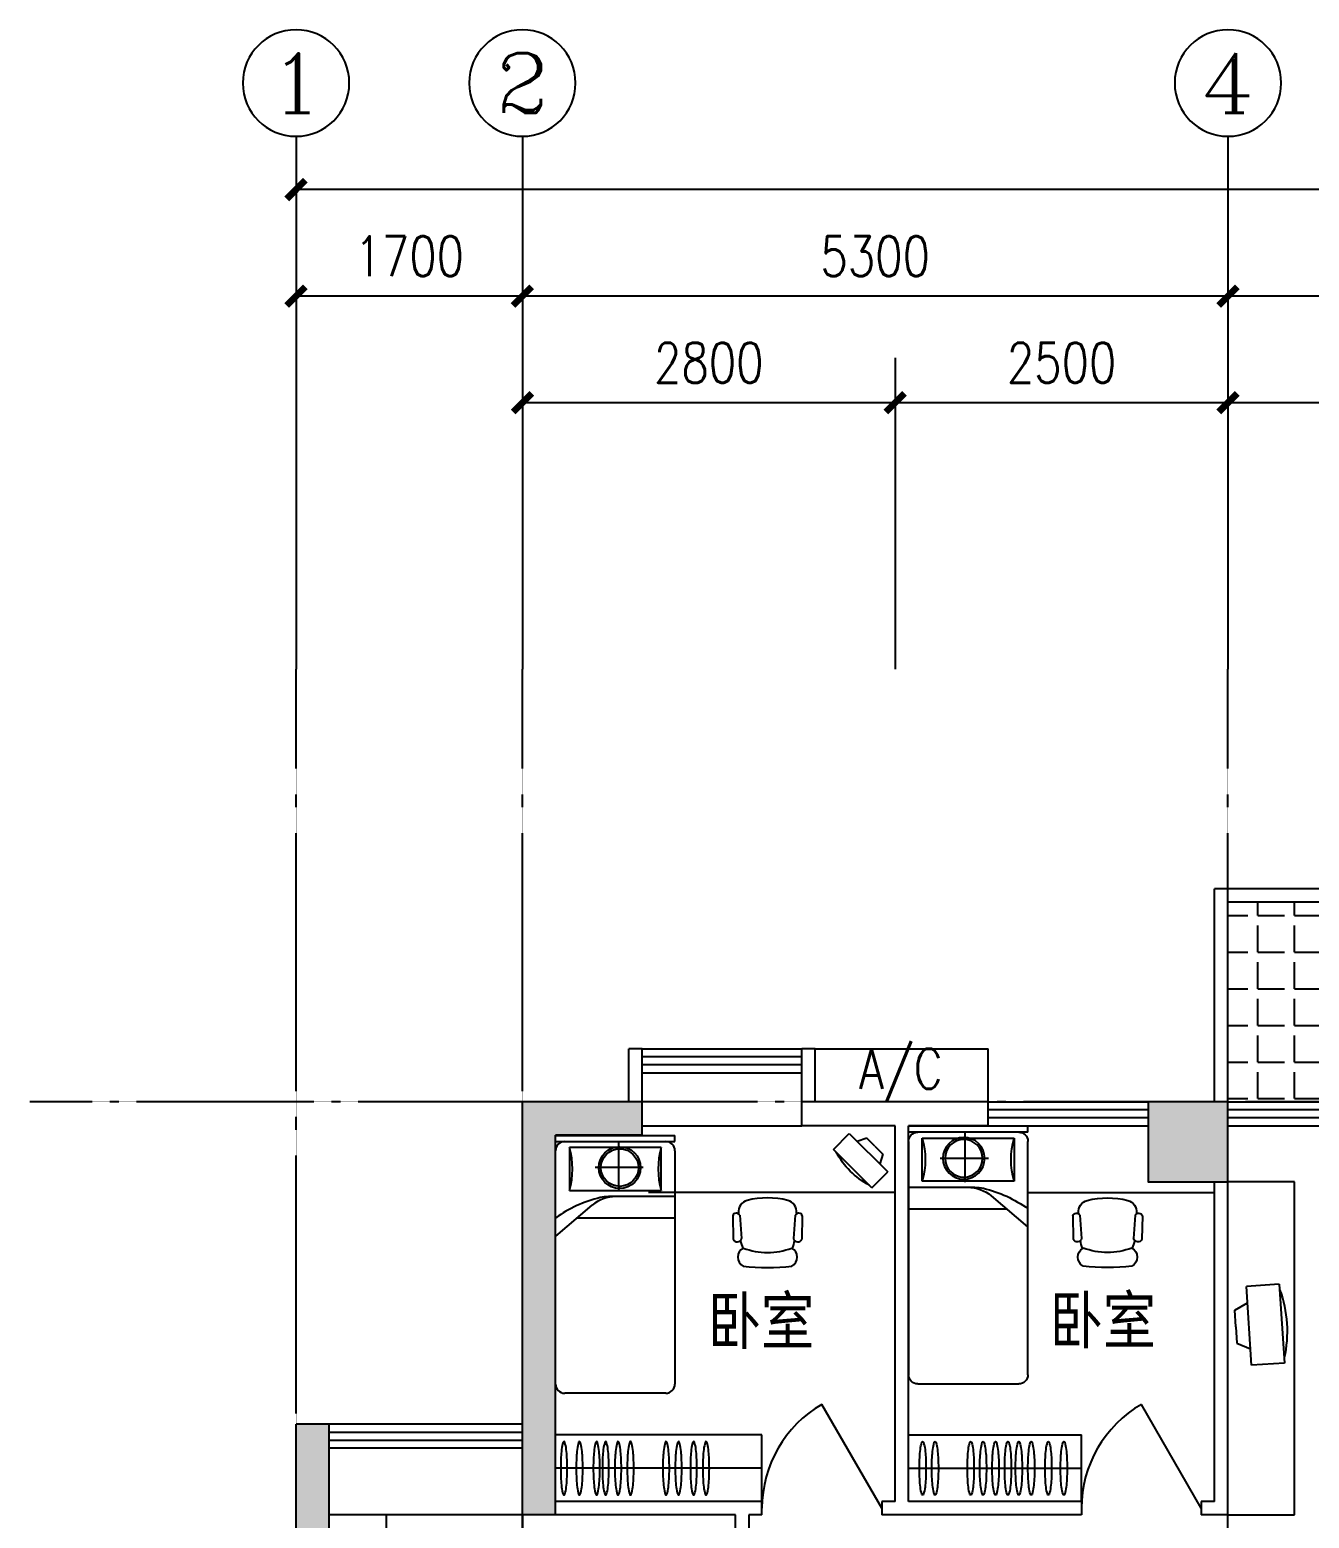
# Model space of a CAD drawing. Header units: millimetres. Extents: x 1460 to 36657, y 698 to 48137.
# Drawn here: x 3407 to 13017, y 36962 to 48137 of the extents above; entities that cross this region are included whole.
import ezdxf
from ezdxf.enums import TextEntityAlignment as Align

# ---------------------------------------------------------------- set-up
doc = ezdxf.new("R2010")
doc.units = ezdxf.units.MM
doc.linetypes.add('DOTE', pattern=[2.42, 2, -0.2, 0.02, -0.2])
for name, color, linetype in [('AXIS', 3, 'Continuous'), ('AXIS_TEXT', 7, 'Continuous'), ('DOTE', 1, 'DOTE'), ('F', 12, 'Continuous'), ('MC', 4, 'Continuous'), ('SO', 9, 'Continuous'), ('WALL', 4, 'Continuous'), ('WINDOW', 5, 'Continuous'), ('WINDOW_TEXT', 7, 'Continuous')]:
    doc.layers.add(name, color=color, linetype=linetype)
doc.styles.add('ATT', font='TXT')
doc.styles.add('COMPLEX', font='COMPLEX')
doc.styles.add('DIM_FONT', font='SIMPLEX.shx', dxfattribs={"width": 0.8})
doc.styles.add('HZTXT', font='SIMPLEX', dxfattribs={"bigfont": 'HZTXT'})
doc.styles.add('SIMPLEX', font='SIMPLEX.SHX')
doc.dimstyles.new('AXIS', dxfattribs={"dimtxt": 300, "dimasz": 1, "dimexe": 250, "dimexo": 300, "dimgap": 150, "dimtad": 1, "dimdec": 0, "dimdsep": 46, "dimtxsty": 'DIM_FONT', "dimblk": '_DIMX', "dimblk1": 'ARCHTICK', "dimblk2": 'ARCHTICK', "dimcen": 0.1, "dimse1": 1, "dimse2": 1, "dimclrt": 7, "dimadec": 0, "dimazin": 0, "dimtfac": 1, "dimtdec": 0, "dimtix": 1, "dimtmove": 2, "dimatfit": 3, "dimldrblk": '_DIMX', "dimfxl": 1, "dimtolj": 1, "dimtzin": 0, "dimarcsym": 0})

# ---------------------------------------------------------------- blocks, each defined once
blk = doc.blocks.new('_DIMX')
at = {"const_width": 50}
blk.add_lwpolyline([(-70, -70), (70, 70)], dxfattribs=at)
blk = doc.blocks.new('*D128')
at = {"layer": 'AXIS', "color": 0, "lineweight": -2, "transparency": 16777216}
blk.add_line((27406, 46937), (5408, 46937), dxfattribs=at)
at = {"layer": 'DEFPOINTS', "color": 0, "transparency": 16777216}
for p in [(5407, 46937), (5407, 43337), (27407, 43337)]:
    blk.add_point(p, dxfattribs=at)
at = {"layer": 'AXIS', "color": 0, "lineweight": -2, "transparency": 16777216, "rotation": 180}
blk.add_blockref('_DIMX', (5407, 46937), dxfattribs=at)
at = {"layer": 'AXIS', "color": 0, "lineweight": -2, "transparency": 16777216}
blk.add_blockref('_DIMX', (27407, 46937), dxfattribs=at)
at = {"layer": 'AXIS', "color": 7, "transparency": 16777216, "insert": (17266, 47387), "char_height": 300, "attachment_point": 5, "style": 'DIM_FONT'}
blk.add_mtext('\\A1;22000', dxfattribs=at)
blk = doc.blocks.new('_ARCHTICK')
at = {"color": 0, "linetype": 'ByBlock', "const_width": 0.15}
blk.add_lwpolyline([(-0.5, -0.5), (0.5, 0.5)], dxfattribs=at)
blk = doc.blocks.new('*X37')
at = {"color": 0}
for p, q in [((14900, -70400), (15050, -70400)), ((15125, -70400), (15125, -70300)), ((15125, -70400), (15325, -70400)), ((15400, -70400), (15400, -70300)), ((15400, -70400), (15600, -70400)), ((15675, -70400), (15675, -70300)), ((15675, -70400), (15875, -70400)), ((15950, -70400), (15950, -70300)), ((15950, -70400), (16150, -70400)), ((16225, -70400), (16225, -70300)), ((16225, -70400), (16425, -70400)), ((16500, -70400), (16500, -70300)), ((16500, -70400), (16700, -70400)), ((16775, -70400), (16775, -70300)), ((16775, -70400), (16975, -70400)), ((17050, -70400), (17050, -70300)), ((17050, -70400), (17250, -70400)), ((17325, -70400), (17325, -70300)), ((17325, -70400), (17525, -70400)), ((17600, -70400), (17600, -70300)), ((17600, -70400), (17800, -70400)), ((17875, -70400), (17875, -70300)), ((17875, -70400), (17900, -70400)), ((19900, -70400), (20000, -70400)), ((20075, -70400), (20075, -70300)), ((20075, -70400), (20275, -70400)), ((20350, -70400), (20350, -70300)), ((20350, -70400), (20550, -70400)), ((20625, -70400), (20625, -70300)), ((20625, -70400), (20825, -70400)), ((20900, -70400), (20900, -70300)), ((20900, -70400), (21100, -70400)), ((21175, -70400), (21175, -70300)), ((21175, -70400), (21375, -70400)), ((21450, -70400), (21450, -70300)), ((21450, -70400), (21650, -70400)), ((21725, -70400), (21725, -70300)), ((21725, -70400), (21925, -70400)), ((22000, -70400), (22000, -70300)), ((22000, -70400), (22200, -70400)), ((22275, -70400), (22275, -70300)), ((22275, -70400), (22475, -70400)), ((22550, -70400), (22550, -70300)), ((22550, -70400), (22750, -70400)), ((22825, -70400), (22825, -70300)), ((22825, -70400), (22900, -70400)), ((15125, -70675), (15125, -70475)), ((15400, -70675), (15400, -70475)), ((15675, -70675), (15675, -70475)), ((15950, -70675), (15950, -70475)), ((16225, -70675), (16225, -70475)), ((16500, -70675), (16500, -70475)), ((16775, -70675), (16775, -70475)), ((17050, -70675), (17050, -70475)), ((17325, -70675), (17325, -70475)), ((17600, -70675), (17600, -70475)), ((17875, -70675), (17875, -70475)), ((20075, -70675), (20075, -70475)), ((20350, -70675), (20350, -70475)), ((20625, -70675), (20625, -70475)), ((20900, -70675), (20900, -70475)), ((21175, -70675), (21175, -70475)), ((21450, -70675), (21450, -70475)), ((21725, -70675), (21725, -70475)), ((22000, -70675), (22000, -70475)), ((22275, -70675), (22275, -70475)), ((22550, -70675), (22550, -70475)), ((22825, -70675), (22825, -70475)), ((14900, -70675), (15050, -70675)), ((15125, -70675), (15325, -70675)), ((15400, -70675), (15600, -70675)), ((15675, -70675), (15875, -70675)), ((15950, -70675), (16150, -70675)), ((16225, -70675), (16425, -70675)), ((16500, -70675), (16700, -70675)), ((16775, -70675), (16975, -70675)), ((17050, -70675), (17250, -70675)), ((17325, -70675), (17525, -70675)), ((17600, -70675), (17800, -70675)), ((17875, -70675), (17900, -70675)), ((19900, -70675), (20000, -70675)), ((20075, -70675), (20275, -70675)), ((20350, -70675), (20550, -70675)), ((20625, -70675), (20825, -70675)), ((20900, -70675), (21100, -70675)), ((21175, -70675), (21375, -70675)), ((21450, -70675), (21650, -70675)), ((21725, -70675), (21925, -70675)), ((22000, -70675), (22200, -70675)), ((22275, -70675), (22475, -70675)), ((22550, -70675), (22750, -70675)), ((22825, -70675), (22900, -70675)), ((15125, -70950), (15125, -70750)), ((15400, -70950), (15400, -70750)), ((15675, -70950), (15675, -70750)), ((15950, -70950), (15950, -70750)), ((16225, -70950), (16225, -70750)), ((16500, -70950), (16500, -70750)), ((16775, -70950), (16775, -70750)), ((17050, -70950), (17050, -70750)), ((17325, -70950), (17325, -70750)), ((17600, -70950), (17600, -70750)), ((17875, -70950), (17875, -70750)), ((20075, -70950), (20075, -70750)), ((20350, -70950), (20350, -70750)), ((20625, -70950), (20625, -70750)), ((20900, -70950), (20900, -70750)), ((21175, -70950), (21175, -70750)), ((21450, -70950), (21450, -70750)), ((21725, -70950), (21725, -70750)), ((22000, -70950), (22000, -70750)), ((22275, -70950), (22275, -70750)), ((22550, -70950), (22550, -70750)), ((22825, -70950), (22825, -70750)), ((14900, -70950), (15050, -70950)), ((15125, -70950), (15325, -70950)), ((15400, -70950), (15600, -70950)), ((15675, -70950), (15875, -70950)), ((15950, -70950), (16150, -70950)), ((16225, -70950), (16425, -70950)), ((16500, -70950), (16700, -70950)), ((16775, -70950), (16975, -70950)), ((17050, -70950), (17250, -70950)), ((17325, -70950), (17525, -70950)), ((17600, -70950), (17800, -70950)), ((17875, -70950), (17900, -70950)), ((19900, -70950), (20000, -70950)), ((20075, -70950), (20275, -70950)), ((20350, -70950), (20550, -70950)), ((20625, -70950), (20825, -70950)), ((20900, -70950), (21100, -70950)), ((21175, -70950), (21375, -70950)), ((21450, -70950), (21650, -70950)), ((21725, -70950), (21925, -70950)), ((22000, -70950), (22200, -70950)), ((22275, -70950), (22475, -70950)), ((22550, -70950), (22750, -70950)), ((22825, -70950), (22900, -70950)), ((15125, -71225), (15125, -71025)), ((15400, -71225), (15400, -71025)), ((15675, -71225), (15675, -71025)), ((15950, -71225), (15950, -71025)), ((16225, -71225), (16225, -71025)), ((16500, -71225), (16500, -71025)), ((16775, -71225), (16775, -71025)), ((17050, -71225), (17050, -71025)), ((17325, -71225), (17325, -71025)), ((17600, -71225), (17600, -71025)), ((17875, -71225), (17875, -71025)), ((20075, -71225), (20075, -71025)), ((20350, -71225), (20350, -71025)), ((20625, -71225), (20625, -71025)), ((20900, -71225), (20900, -71025)), ((21175, -71225), (21175, -71025)), ((21450, -71225), (21450, -71025)), ((21725, -71225), (21725, -71025)), ((22000, -71225), (22000, -71025)), ((22275, -71225), (22275, -71025)), ((22550, -71225), (22550, -71025)), ((22825, -71225), (22825, -71025)), ((14900, -71225), (15050, -71225)), ((15125, -71225), (15325, -71225)), ((15400, -71225), (15600, -71225)), ((15675, -71225), (15875, -71225)), ((15950, -71225), (16150, -71225)), ((16225, -71225), (16425, -71225)), ((16500, -71225), (16700, -71225)), ((16775, -71225), (16975, -71225)), ((17050, -71225), (17250, -71225)), ((17325, -71225), (17525, -71225)), ((17600, -71225), (17800, -71225)), ((17875, -71225), (17900, -71225)), ((19900, -71225), (20000, -71225)), ((20075, -71225), (20275, -71225)), ((20350, -71225), (20550, -71225)), ((20625, -71225), (20825, -71225)), ((20900, -71225), (21100, -71225)), ((21175, -71225), (21375, -71225)), ((21450, -71225), (21650, -71225)), ((21725, -71225), (21925, -71225)), ((22000, -71225), (22200, -71225)), ((22275, -71225), (22475, -71225)), ((22550, -71225), (22750, -71225)), ((22825, -71225), (22900, -71225)), ((15125, -71500), (15125, -71300)), ((15400, -71500), (15400, -71300)), ((15675, -71500), (15675, -71300)), ((15950, -71500), (15950, -71300)), ((16225, -71500), (16225, -71300)), ((16500, -71500), (16500, -71300)), ((16775, -71500), (16775, -71300)), ((17050, -71500), (17050, -71300)), ((17325, -71500), (17325, -71300)), ((17600, -71500), (17600, -71300)), ((17875, -71500), (17875, -71300)), ((20075, -71500), (20075, -71300)), ((20350, -71500), (20350, -71300)), ((20625, -71500), (20625, -71300)), ((20900, -71500), (20900, -71300)), ((21175, -71500), (21175, -71300)), ((21450, -71500), (21450, -71300)), ((21725, -71500), (21725, -71300)), ((22000, -71500), (22000, -71300)), ((22275, -71500), (22275, -71300)), ((22550, -71500), (22550, -71300)), ((22825, -71500), (22825, -71300)), ((14900, -71500), (15050, -71500)), ((15125, -71500), (15325, -71500)), ((15400, -71500), (15600, -71500)), ((15675, -71500), (15875, -71500)), ((15950, -71500), (16150, -71500)), ((16225, -71500), (16425, -71500)), ((16500, -71500), (16700, -71500)), ((16775, -71500), (16975, -71500)), ((17050, -71500), (17250, -71500)), ((17325, -71500), (17525, -71500)), ((17600, -71500), (17800, -71500)), ((17875, -71500), (17900, -71500)), ((19900, -71500), (20000, -71500)), ((20075, -71500), (20275, -71500)), ((20350, -71500), (20550, -71500)), ((20625, -71500), (20825, -71500)), ((20900, -71500), (21100, -71500)), ((21175, -71500), (21375, -71500)), ((21450, -71500), (21650, -71500)), ((21725, -71500), (21925, -71500)), ((22000, -71500), (22200, -71500)), ((22275, -71500), (22475, -71500)), ((22550, -71500), (22750, -71500)), ((22825, -71500), (22900, -71500)), ((15125, -71775), (15125, -71575)), ((15400, -71775), (15400, -71575)), ((15675, -71775), (15675, -71575)), ((15950, -71775), (15950, -71575)), ((16225, -71775), (16225, -71575)), ((16500, -71775), (16500, -71575)), ((16775, -71775), (16775, -71575)), ((17050, -71775), (17050, -71575)), ((17325, -71775), (17325, -71575)), ((17600, -71775), (17600, -71575)), ((17875, -71775), (17875, -71575)), ((20075, -71775), (20075, -71575)), ((20350, -71775), (20350, -71575)), ((20625, -71775), (20625, -71575)), ((20900, -71775), (20900, -71575)), ((21175, -71775), (21175, -71575)), ((21450, -71775), (21450, -71575)), ((21725, -71775), (21725, -71575)), ((22000, -71775), (22000, -71575)), ((22275, -71775), (22275, -71575)), ((22550, -71775), (22550, -71575)), ((22825, -71775), (22825, -71575)), ((14900, -71775), (15050, -71775)), ((15125, -71775), (15325, -71775)), ((15400, -71775), (15600, -71775)), ((15675, -71775), (15875, -71775)), ((15950, -71775), (16150, -71775)), ((16225, -71775), (16425, -71775)), ((16500, -71775), (16700, -71775)), ((16775, -71775), (16975, -71775)), ((17050, -71775), (17250, -71775)), ((17325, -71775), (17525, -71775)), ((17600, -71775), (17800, -71775)), ((17875, -71775), (17900, -71775)), ((19900, -71775), (20000, -71775)), ((20075, -71775), (20275, -71775)), ((20350, -71775), (20550, -71775)), ((20625, -71775), (20825, -71775)), ((20900, -71775), (21100, -71775)), ((21175, -71775), (21375, -71775)), ((21450, -71775), (21650, -71775)), ((21725, -71775), (21925, -71775)), ((22000, -71775), (22200, -71775)), ((22275, -71775), (22475, -71775)), ((22550, -71775), (22750, -71775)), ((22825, -71775), (22900, -71775))]:
    blk.add_line(p, q, dxfattribs=at)
blk = doc.blocks.new('*D120')
at = {"layer": 'AXIS', "color": 0, "lineweight": -2, "transparency": 16777216}
blk.add_line((12406, 45337), (9908, 45337), dxfattribs=at)
at = {"layer": 'DEFPOINTS', "color": 0, "transparency": 16777216}
for p in [(9907, 45337), (9907, 43537), (12407, 43537)]:
    blk.add_point(p, dxfattribs=at)
at = {"layer": 'AXIS', "color": 0, "lineweight": -2, "transparency": 16777216, "rotation": 180}
blk.add_blockref('_DIMX', (9907, 45337), dxfattribs=at)
at = {"layer": 'AXIS', "color": 0, "lineweight": -2, "transparency": 16777216}
blk.add_blockref('_DIMX', (12407, 45337), dxfattribs=at)
at = {"layer": 'AXIS', "color": 7, "transparency": 16777216, "insert": (11157, 45637), "char_height": 300, "attachment_point": 5, "style": 'DIM_FONT'}
blk.add_mtext('\\A1;2500', dxfattribs=at)
blk = doc.blocks.new('*D121')
at = {"layer": 'AXIS', "color": 0, "lineweight": -2, "transparency": 16777216}
blk.add_line((12406, 46137), (7108, 46137), dxfattribs=at)
at = {"layer": 'DEFPOINTS', "color": 0, "transparency": 16777216}
for p in [(7107, 46137), (7107, 43337), (12407, 43337)]:
    blk.add_point(p, dxfattribs=at)
at = {"layer": 'AXIS', "color": 0, "lineweight": -2, "transparency": 16777216, "rotation": 180}
blk.add_blockref('_DIMX', (7107, 46137), dxfattribs=at)
at = {"layer": 'AXIS', "color": 0, "lineweight": -2, "transparency": 16777216}
blk.add_blockref('_DIMX', (12407, 46137), dxfattribs=at)
at = {"layer": 'AXIS', "color": 7, "transparency": 16777216, "insert": (9757, 46437), "char_height": 300, "attachment_point": 5, "style": 'DIM_FONT'}
blk.add_mtext('\\A1;5300', dxfattribs=at)
blk = doc.blocks.new('_WBLK')
for p, q in [((-0.5, 0.5), (0.5, 0.5)), ((0.5, 0.1667), (-0.5, 0.1667)), ((0.5, -0.1667), (-0.5, -0.1667)), ((-0.5, -0.5), (0.5, -0.5))]:
    blk.add_line(p, q)
at = {"layer": 'WINDOW_TEXT', "style": 'SIMPLEX', "flags": 9}
blk.add_attdef('A', text='', height=1, dxfattribs=at).set_placement((0, 1.5), align=Align.MIDDLE)
blk = doc.blocks.new('*D122')
at = {"layer": 'AXIS', "color": 0, "lineweight": -2, "transparency": 16777216}
blk.add_line((7106, 46137), (5408, 46137), dxfattribs=at)
at = {"layer": 'DEFPOINTS', "color": 0, "transparency": 16777216}
for p in [(5407, 46137), (5407, 43337), (7107, 43337)]:
    blk.add_point(p, dxfattribs=at)
at = {"layer": 'AXIS', "color": 0, "lineweight": -2, "transparency": 16777216, "rotation": 180}
blk.add_blockref('_DIMX', (5407, 46137), dxfattribs=at)
at = {"layer": 'AXIS', "color": 0, "lineweight": -2, "transparency": 16777216}
blk.add_blockref('_DIMX', (7107, 46137), dxfattribs=at)
at = {"layer": 'AXIS', "color": 7, "transparency": 16777216, "insert": (6257, 46437), "char_height": 300, "attachment_point": 5, "style": 'DIM_FONT'}
blk.add_mtext('\\A1;1700', dxfattribs=at)
blk = doc.blocks.new('*D123')
at = {"layer": 'AXIS', "color": 0, "lineweight": -2, "transparency": 16777216}
blk.add_line((9906, 45337), (7108, 45337), dxfattribs=at)
at = {"layer": 'DEFPOINTS', "color": 0, "transparency": 16777216}
for p in [(7107, 45337), (7107, 43537), (9907, 43537)]:
    blk.add_point(p, dxfattribs=at)
at = {"layer": 'AXIS', "color": 0, "lineweight": -2, "transparency": 16777216, "rotation": 180}
blk.add_blockref('_DIMX', (7107, 45337), dxfattribs=at)
at = {"layer": 'AXIS', "color": 0, "lineweight": -2, "transparency": 16777216}
blk.add_blockref('_DIMX', (9907, 45337), dxfattribs=at)
at = {"layer": 'AXIS', "color": 7, "transparency": 16777216, "insert": (8507, 45637), "char_height": 300, "attachment_point": 5, "style": 'DIM_FONT'}
blk.add_mtext('\\A1;2800', dxfattribs=at)
blk = doc.blocks.new('-BED1')
at = {"layer": 'F', "linetype": 'ByBlock'}
for p, q in [((47, 892), (1, 892)), ((1, -5), (1, 892)), ((47, -5), (47, 892)), ((93, 789), (93, 99)), ((415, 789), (93, 789)), ((116, 892), (1868, 892)), ((415, 99), (415, 789)), ((461, 892), (461, 393)), ((622, 892), (622, 156)), ((1937, 823), (1937, 64)), ((757, -4), (526, 270)), ((93, 99), (415, 99)), ((47, -5), (1, -5)), ((1868, -5), (116, -5))]:
    blk.add_line(p, q, dxfattribs=at)
for centre, radius, start, end in [((116, 823), 69, 90, 180), ((254, 1341), 575, 253.7398, 286.2602), ((1868, 823), 69, 0, 90), ((737, 448), 276, 180, 220.1059), ((737, 393), 276, 180, 193.3928), ((1379, 546), 936, 193.3928, 216.0202), ((254, -453), 575, 73.7398, 106.2602), ((116, 64), 69, 180, 270), ((1868, 64), 69, 270, 0)]:
    blk.add_arc(centre, radius, start, end, dxfattribs=at)
blk = doc.blocks.new('-BEDD1')
at = {"layer": 'F'}
for p, q in [((-616, -2333), (-616, -1956)), ((-801, -2136), (-439, -2136))]:
    blk.add_line(p, q, dxfattribs=at)
for radius in [157, 141]:
    blk.add_circle((-624, -2136), radius, dxfattribs=at)
at = {"layer": 'F', "rotation": 90}
blk.add_blockref('-BED1', (-147, -2379), dxfattribs=at)
blk = doc.blocks.new('_DBLK')
blk.add_line((-0.5, 0), (0, -0.866))
blk.add_arc((-0.5, 0), 1, 300, 0)
at = {"style": 'SIMPLEX', "flags": 9}
blk.add_attdef('A', text='', height=1, dxfattribs=at).set_placement((0, 1.5), align=Align.MIDDLE)
blk = doc.blocks.new('12PSTG02')
at = {"color": 0, "linetype": 'ByBlock'}
for p, q in [((-5.882738, 11.493405), (-13.636493, 11.294805)), ((-5.73403, 9.170818), (-13.415554, 8.575543)), ((-4.996459, 9.562867), (-5.284204, 9.540568)), ((-5.73403, -9.170818), (-13.415554, -8.575543)), ((-4.996459, -9.562867), (-5.284204, -9.540568)), ((-4.996459, -9.562867), (-5.28099, -9.544821)), ((-5.882738, -11.493405), (-13.636493, -11.294805))]:
    blk.add_line(p, q, dxfattribs=at)
for centre, radius, start, end in [((-13.097037, 9.970029), 1.4304, 112.156422, 257.133709), ((-6.286552, 10.301496), 1.258456, 296.04311, 71.283835), ((39.486083, 0), 62.486083, 172.590731, 187.409269), ((-19.5, 6.311132), 3.452743, 30.392687, 149.607313), ((4.70097, 0), 22.70097, 159.208954, 200.791046), ((-12.998837, 0.943692), 7.999035, 97.334712, 116.212212), ((-4.647836, 5.578088), 4, 16.10866, 95), ((-28.187947, 0), 28.187947, 346.275006, 13.724994), ((-19.5, -6.311132), 3.452743, 210.392687, 329.607313), ((-12.998837, -1.056308), 7.999035, 243.61801, 261.904764), ((-13.097037, -9.970029), 1.4304, 102.866291, 247.843578), ((-6.286552, -10.301496), 1.258456, 288.716165, 63.95689), ((-4.647836, -5.578088), 4, 265, 343.89134)]:
    blk.add_arc(centre, radius, start, end, dxfattribs=at)
at = {"color": 0, "linetype": 'ByBlock', "style": 'ATT'}
for tag, p, flags in [('ITEM', (-22, -21), 3), ('ROOM_NUMBER', (-22, -29), 1)]:
    blk.add_attdef(tag, p, '', height=6, dxfattribs=dict(at, flags=flags))
blk = doc.blocks.new('-CHAI6')
at = {"xscale": 22.75, "yscale": 22.75, "zscale": 22.75}
blk.add_blockref('12PSTG02', (519, 28), dxfattribs=at)
blk = doc.blocks.new('11PTVN02')
at = {"color": 0, "linetype": 'ByBlock'}
for p, q in [((14, 24), (4, 24)), ((4, 24), (4, 0)), ((14, 0), (14, 24)), ((0, 17), (4, 19)), ((0, 12), (0, 17)), ((0, 12), (0, 7)), ((0, 7), (4, 5)), ((14, 0), (4, 0))]:
    blk.add_line(p, q, dxfattribs=at)
blk.add_arc((-21.5, 12), 37, 343.6295, 16.3705, dxfattribs=at)
at = {"color": 0, "linetype": 'ByBlock', "style": 'ATT'}
for tag, p, flags in [('ITEM', (1, -12), 3), ('ROOM_NUMBER', (1, -20), 1), ('WIDTH', (1, -29), 3), ('DEPTH', (1, -38), 3)]:
    blk.add_attdef(tag, p, '', height=6, dxfattribs=dict(at, flags=flags))
blk = doc.blocks.new('-TV')
at = {"xscale": 25, "yscale": 25, "zscale": 25}
blk.add_blockref('11PTVN02', (-1, -1), dxfattribs=at)
blk = doc.blocks.new('_AXISO')
blk.add_circle((0, 0), 0.5)
at = {"layer": 'AXIS_TEXT', "style": 'COMPLEX', "width": 1.041667}
blk.add_attdef('A', text='', height=0.56, dxfattribs=at).set_placement((-0.25, -0.28), (0.25, -0.28), align=Align.FIT)
blk = doc.blocks.new('*D108')
at = {"layer": 'AXIS', "color": 0, "lineweight": -2, "transparency": 16777216}
blk.add_line((16406, 46137), (12408, 46137), dxfattribs=at)
at = {"layer": 'DEFPOINTS', "color": 0, "transparency": 16777216}
for p in [(12407, 46137), (12407, 43337), (16407, 43337)]:
    blk.add_point(p, dxfattribs=at)
at = {"layer": 'AXIS', "color": 0, "lineweight": -2, "transparency": 16777216, "rotation": 180}
blk.add_blockref('_DIMX', (12407, 46137), dxfattribs=at)
at = {"layer": 'AXIS', "color": 0, "lineweight": -2, "transparency": 16777216}
blk.add_blockref('_DIMX', (16407, 46137), dxfattribs=at)
at = {"layer": 'AXIS', "color": 7, "transparency": 16777216, "insert": (14407, 46437), "char_height": 300, "attachment_point": 5, "style": 'DIM_FONT'}
blk.add_mtext('\\A1;4000', dxfattribs=at)
blk = doc.blocks.new('*D109')
at = {"layer": 'AXIS', "color": 0, "lineweight": -2, "transparency": 16777216}
blk.add_line((15506, 45337), (12408, 45337), dxfattribs=at)
at = {"layer": 'DEFPOINTS', "color": 0, "transparency": 16777216}
for p in [(12407, 45337), (12407, 43537), (15507, 43537)]:
    blk.add_point(p, dxfattribs=at)
at = {"layer": 'AXIS', "color": 0, "lineweight": -2, "transparency": 16777216, "rotation": 180}
blk.add_blockref('_DIMX', (12407, 45337), dxfattribs=at)
at = {"layer": 'AXIS', "color": 0, "lineweight": -2, "transparency": 16777216}
blk.add_blockref('_DIMX', (15507, 45337), dxfattribs=at)
at = {"layer": 'AXIS', "color": 7, "transparency": 16777216, "insert": (13957, 45637), "char_height": 300, "attachment_point": 5, "style": 'DIM_FONT'}
blk.add_mtext('\\A1;3100', dxfattribs=at)

msp = doc.modelspace()

# ---------------------------------------------------------------- linework, layer by layer
at = {"layer": 'AXIS'}
for p, q in [((5406.7, 47336.7), (5406.7, 43336.7)), ((5406.7, 47336.7), (5406.7, 43336.7)), ((7106.7, 47336.7), (7106.7, 43336.7)), ((7106.7, 47336.7), (7106.7, 43336.7)), ((12406.7, 47336.7), (12406.7, 43336.7)), ((12406.7, 47336.7), (12406.7, 43336.7)), ((9906.7, 45673), (9906.7, 43336.7))]:
    msp.add_line(p, q, dxfattribs=at)
at = {"layer": 'DOTE'}
for p, q in [((5406.7, 17036.7), (5406.7, 43336.7)), ((7106.7, 30236.7), (7106.7, 43336.7)), ((12406.7, 17036.7), (12406.7, 43336.7)), ((28806.7, 40086.7), (3406.7, 40086.7))]:
    msp.add_line(p, q, dxfattribs=at)
at = {"layer": 'F'}
for p, q in [((12906.7, 39486.7), (12406.7, 39486.7)), ((12906.7, 36986.7), (12906.7, 39486.7)), ((9906.7, 39406.7), (8053.7, 39406.7)), ((10903.7, 39406.7), (12306.7, 39406.7)), ((8906.7, 37586.7), (7356.7, 37586.7)), ((8906.7, 37086.7), (8906.7, 37586.7)), ((10006.7, 37586.7), (11306.7, 37586.7)), ((11306.7, 37086.7), (11306.7, 37586.7)), ((8906.7, 37336.7), (7356.7, 37336.7)), ((10006.7, 37336.7), (11306.7, 37336.7)), ((7106.7, 36986.7), (5656.7, 36986.7)), ((6086.7, 35817), (6086.7, 36986.7)), ((7106.7, 36986.7), (7106.7, 36486.7)), ((12406.7, 36986.7), (12906.7, 36986.7))]:
    msp.add_line(p, q, dxfattribs=at)
for points in [[(7419.1, 37136.7, 0.3318244), (7425.3, 37141.2, 0.0416712), (7436.6, 37195.2, 0.0179092), (7441.7, 37253.9, 0.0127535), (7443.8, 37336.7, 0.0127535), (7441.7, 37419.4, 0.0179092), (7436.6, 37478.1, 0.0416712), (7425.3, 37532.1, 0.3318244), (7419.1, 37536.7, 0.3318244), (7413, 37532.1, 0.0416712), (7401.7, 37478.1, 0.0179092), (7396.6, 37419.4, 0.0127535), (7394.5, 37336.7, 0.0127535), (7396.6, 37253.9, 0.0179092), (7401.7, 37195.2, 0.0416712), (7413, 37141.2, 0.3318244)], [(7535.8, 37136.7, 0.3318244), (7541.9, 37141.2, 0.0416712), (7553.2, 37195.2, 0.0179092), (7558.3, 37253.9, 0.0127535), (7560.4, 37336.7, 0.0127535), (7558.3, 37419.4, 0.0179092), (7553.2, 37478.1, 0.0416712), (7541.9, 37532.1, 0.3318244), (7535.8, 37536.7, 0.3318244), (7529.6, 37532.1, 0.0416712), (7518.4, 37478.1, 0.0179092), (7513.2, 37419.4, 0.0127535), (7511.1, 37336.7, 0.0127535), (7513.2, 37253.9, 0.0179092), (7518.4, 37195.2, 0.0416712), (7529.6, 37141.2, 0.3318244)], [(7664.1, 37136.7, 0.3318244), (7670.2, 37141.2, 0.0416712), (7681.5, 37195.2, 0.0179092), (7686.6, 37253.9, 0.0127535), (7688.7, 37336.7, 0.0127535), (7686.6, 37419.4, 0.0179092), (7681.5, 37478.1, 0.0416712), (7670.2, 37532.1, 0.3318244), (7664.1, 37536.7, 0.3318244), (7657.9, 37532.1, 0.0416712), (7646.7, 37478.1, 0.0179092), (7641.6, 37419.4, 0.0127535), (7639.4, 37336.7, 0.0127535), (7641.6, 37253.9, 0.0179092), (7646.7, 37195.2, 0.0416712), (7657.9, 37141.2, 0.3318244)], [(7732.4, 37136.7, 0.3318244), (7738.5, 37141.2, 0.0416712), (7749.8, 37195.2, 0.0179092), (7754.9, 37253.9, 0.0127535), (7757, 37336.7, 0.0127535), (7754.9, 37419.4, 0.0179092), (7749.8, 37478.1, 0.0416712), (7738.5, 37532.1, 0.3318244), (7732.4, 37536.7, 0.3318244), (7726.2, 37532.1, 0.0416712), (7714.9, 37478.1, 0.0179092), (7709.8, 37419.4, 0.0127535), (7707.7, 37336.7, 0.0127535), (7709.8, 37253.9, 0.0179092), (7714.9, 37195.2, 0.0416712), (7726.2, 37141.2, 0.3318244)], [(7825.7, 37136.7, 0.3318244), (7831.8, 37141.2, 0.0416712), (7843.1, 37195.2, 0.0179092), (7848.2, 37253.9, 0.0127535), (7850.3, 37336.7, 0.0127535), (7848.2, 37419.4, 0.0179092), (7843.1, 37478.1, 0.0416712), (7831.8, 37532.1, 0.3318244), (7825.7, 37536.7, 0.3318244), (7819.5, 37532.1, 0.0416712), (7808.3, 37478.1, 0.0179092), (7803.2, 37419.4, 0.0127535), (7801, 37336.7, 0.0127535), (7803.2, 37253.9, 0.0179092), (7808.3, 37195.2, 0.0416712), (7819.5, 37141.2, 0.3318244)], [(7919, 37136.7, 0.3318244), (7925.2, 37141.2, 0.0416712), (7936.4, 37195.2, 0.0179092), (7941.6, 37253.9, 0.0127535), (7943.7, 37336.7, 0.0127535), (7941.6, 37419.4, 0.0179092), (7936.4, 37478.1, 0.0416712), (7925.2, 37532.1, 0.3318244), (7919, 37536.7, 0.3318244), (7912.9, 37532.1, 0.0416712), (7901.6, 37478.1, 0.0179092), (7896.5, 37419.4, 0.0127535), (7894.4, 37336.7, 0.0127535), (7896.5, 37253.9, 0.0179092), (7901.6, 37195.2, 0.0416712), (7912.9, 37141.2, 0.3318244)], [(8186.3, 37136.7, 0.3318244), (8192.5, 37141.2, 0.0416712), (8203.8, 37195.2, 0.0179092), (8208.9, 37253.9, 0.0127535), (8211, 37336.7, 0.0127535), (8208.9, 37419.4, 0.0179092), (8203.8, 37478.1, 0.0416712), (8192.5, 37532.1, 0.3318244), (8186.3, 37536.7, 0.3318244), (8180.2, 37532.1, 0.0416712), (8168.9, 37478.1, 0.0179092), (8163.8, 37419.4, 0.0127535), (8161.7, 37336.7, 0.0127535), (8163.8, 37253.9, 0.0179092), (8168.9, 37195.2, 0.0416712), (8180.2, 37141.2, 0.3318244)], [(8279.7, 37136.7, 0.3318244), (8285.8, 37141.2, 0.0416712), (8297.1, 37195.2, 0.0179092), (8302.2, 37253.9, 0.0127535), (8304.3, 37336.7, 0.0127535), (8302.2, 37419.4, 0.0179092), (8297.1, 37478.1, 0.0416712), (8285.8, 37532.1, 0.3318244), (8279.7, 37536.7, 0.3318244), (8273.5, 37532.1, 0.0416712), (8262.2, 37478.1, 0.0179092), (8257.1, 37419.4, 0.0127535), (8255, 37336.7, 0.0127535), (8257.1, 37253.9, 0.0179092), (8262.2, 37195.2, 0.0416712), (8273.5, 37141.2, 0.3318244)], [(8393.2, 37136.7, 0.3318244), (8399.4, 37141.2, 0.0416712), (8410.6, 37195.2, 0.0179092), (8415.7, 37253.9, 0.0127535), (8417.9, 37336.7, 0.0127535), (8415.7, 37419.4, 0.0179092), (8410.6, 37478.1, 0.0416712), (8399.4, 37532.1, 0.3318244), (8393.2, 37536.7, 0.3318244), (8387.1, 37532.1, 0.0416712), (8375.8, 37478.1, 0.0179092), (8370.7, 37419.4, 0.0127535), (8368.6, 37336.7, 0.0127535), (8370.7, 37253.9, 0.0179092), (8375.8, 37195.2, 0.0416712), (8387.1, 37141.2, 0.3318244)], [(8486.5, 37136.7, 0.3318244), (8492.7, 37141.2, 0.0416712), (8504, 37195.2, 0.0179092), (8509.1, 37253.9, 0.0127535), (8511.2, 37336.7, 0.0127535), (8509.1, 37419.4, 0.0179092), (8504, 37478.1, 0.0416712), (8492.7, 37532.1, 0.3318244), (8486.5, 37536.7, 0.3318244), (8480.4, 37532.1, 0.0416712), (8469.1, 37478.1, 0.0179092), (8464, 37419.4, 0.0127535), (8461.9, 37336.7, 0.0127535), (8464, 37253.9, 0.0179092), (8469.1, 37195.2, 0.0416712), (8480.4, 37141.2, 0.3318244)], [(10113.7, 37136.7, -0.3318244), (10107.5, 37141.2, -0.0416712), (10096.2, 37195.2, -0.0179092), (10091.1, 37253.9, -0.0127535), (10089, 37336.7, -0.0127535), (10091.1, 37419.4, -0.0179092), (10096.2, 37478.1, -0.0416712), (10107.5, 37532.1, -0.3318244), (10113.7, 37536.7, -0.3318244), (10119.8, 37532.1, -0.0416712), (10131.1, 37478.1, -0.0179092), (10136.2, 37419.4, -0.0127535), (10138.3, 37336.7, -0.0127535), (10136.2, 37253.9, -0.0179092), (10131.1, 37195.2, -0.0416712), (10119.8, 37141.2, -0.3318244)], [(10207, 37136.7, -0.3318244), (10200.8, 37141.2, -0.0416712), (10189.5, 37195.2, -0.0179092), (10184.4, 37253.9, -0.0127535), (10182.3, 37336.7, -0.0127535), (10184.4, 37419.4, -0.0179092), (10189.5, 37478.1, -0.0416712), (10200.8, 37532.1, -0.3318244), (10207, 37536.7, -0.3318244), (10213.1, 37532.1, -0.0416712), (10224.4, 37478.1, -0.0179092), (10229.5, 37419.4, -0.0127535), (10231.6, 37336.7, -0.0127535), (10229.5, 37253.9, -0.0179092), (10224.4, 37195.2, -0.0416712), (10213.1, 37141.2, -0.3318244)], [(10474.3, 37136.7, -0.3318244), (10468.2, 37141.2, -0.0416712), (10456.9, 37195.2, -0.0179092), (10451.8, 37253.9, -0.0127535), (10449.7, 37336.7, -0.0127535), (10451.8, 37419.4, -0.0179092), (10456.9, 37478.1, -0.0416712), (10468.2, 37532.1, -0.3318244), (10474.3, 37536.7, -0.3318244), (10480.5, 37532.1, -0.0416712), (10491.7, 37478.1, -0.0179092), (10496.9, 37419.4, -0.0127535), (10499, 37336.7, -0.0127535), (10496.9, 37253.9, -0.0179092), (10491.7, 37195.2, -0.0416712), (10480.5, 37141.2, -0.3318244)], [(10567.6, 37136.7, -0.3318244), (10561.5, 37141.2, -0.0416712), (10550.2, 37195.2, -0.0179092), (10545.1, 37253.9, -0.0127535), (10543, 37336.7, -0.0127535), (10545.1, 37419.4, -0.0179092), (10550.2, 37478.1, -0.0416712), (10561.5, 37532.1, -0.3318244), (10567.6, 37536.7, -0.3318244), (10573.8, 37532.1, -0.0416712), (10585.1, 37478.1, -0.0179092), (10590.2, 37419.4, -0.0127535), (10592.3, 37336.7, -0.0127535), (10590.2, 37253.9, -0.0179092), (10585.1, 37195.2, -0.0416712), (10573.8, 37141.2, -0.3318244)], [(10660.9, 37136.7, -0.3318244), (10654.8, 37141.2, -0.0416712), (10643.5, 37195.2, -0.0179092), (10638.4, 37253.9, -0.0127535), (10636.3, 37336.7, -0.0127535), (10638.4, 37419.4, -0.0179092), (10643.5, 37478.1, -0.0416712), (10654.8, 37532.1, -0.3318244), (10660.9, 37536.7, -0.3318244), (10667.1, 37532.1, -0.0416712), (10678.4, 37478.1, -0.0179092), (10683.5, 37419.4, -0.0127535), (10685.6, 37336.7, -0.0127535), (10683.5, 37253.9, -0.0179092), (10678.4, 37195.2, -0.0416712), (10667.1, 37141.2, -0.3318244)], [(10754.3, 37136.7, -0.3318244), (10748.1, 37141.2, -0.0416712), (10736.8, 37195.2, -0.0179092), (10731.7, 37253.9, -0.0127535), (10729.6, 37336.7, -0.0127535), (10731.7, 37419.4, -0.0179092), (10736.8, 37478.1, -0.0416712), (10748.1, 37532.1, -0.3318244), (10754.3, 37536.7, -0.3318244), (10760.4, 37532.1, -0.0416712), (10771.7, 37478.1, -0.0179092), (10776.8, 37419.4, -0.0127535), (10778.9, 37336.7, -0.0127535), (10776.8, 37253.9, -0.0179092), (10771.7, 37195.2, -0.0416712), (10760.4, 37141.2, -0.3318244)], [(10835.9, 37136.7, -0.3318244), (10829.8, 37141.2, -0.0416712), (10818.5, 37195.2, -0.0179092), (10813.4, 37253.9, -0.0127535), (10811.3, 37336.7, -0.0127535), (10813.4, 37419.4, -0.0179092), (10818.5, 37478.1, -0.0416712), (10829.8, 37532.1, -0.3318244), (10835.9, 37536.7, -0.3318244), (10842.1, 37532.1, -0.0416712), (10853.3, 37478.1, -0.0179092), (10858.5, 37419.4, -0.0127535), (10860.6, 37336.7, -0.0127535), (10858.5, 37253.9, -0.0179092), (10853.3, 37195.2, -0.0416712), (10842.1, 37141.2, -0.3318244)], [(10929.2, 37136.7, -0.3318244), (10923.1, 37141.2, -0.0416712), (10911.8, 37195.2, -0.0179092), (10906.7, 37253.9, -0.0127535), (10904.6, 37336.7, -0.0127535), (10906.7, 37419.4, -0.0179092), (10911.8, 37478.1, -0.0416712), (10923.1, 37532.1, -0.3318244), (10929.2, 37536.7, -0.3318244), (10935.4, 37532.1, -0.0416712), (10946.7, 37478.1, -0.0179092), (10951.8, 37419.4, -0.0127535), (10953.9, 37336.7, -0.0127535), (10951.8, 37253.9, -0.0179092), (10946.7, 37195.2, -0.0416712), (10935.4, 37141.2, -0.3318244)], [(11057.5, 37136.7, -0.3318244), (11051.4, 37141.2, -0.0416712), (11040.1, 37195.2, -0.0179092), (11035, 37253.9, -0.0127535), (11032.9, 37336.7, -0.0127535), (11035, 37419.4, -0.0179092), (11040.1, 37478.1, -0.0416712), (11051.4, 37532.1, -0.3318244), (11057.5, 37536.7, -0.3318244), (11063.7, 37532.1, -0.0416712), (11075, 37478.1, -0.0179092), (11080.1, 37419.4, -0.0127535), (11082.2, 37336.7, -0.0127535), (11080.1, 37253.9, -0.0179092), (11075, 37195.2, -0.0416712), (11063.7, 37141.2, -0.3318244)], [(11174.2, 37136.7, -0.3318244), (11168, 37141.2, -0.0416712), (11156.8, 37195.2, -0.0179092), (11151.6, 37253.9, -0.0127535), (11149.5, 37336.7, -0.0127535), (11151.6, 37419.4, -0.0179092), (11156.8, 37478.1, -0.0416712), (11168, 37532.1, -0.3318244), (11174.2, 37536.7, -0.3318244), (11180.3, 37532.1, -0.0416712), (11191.6, 37478.1, -0.0179092), (11196.7, 37419.4, -0.0127535), (11198.8, 37336.7, -0.0127535), (11196.7, 37253.9, -0.0179092), (11191.6, 37195.2, -0.0416712), (11180.3, 37141.2, -0.3318244)]]:
    msp.add_lwpolyline(points, format="xyb", close=True, dxfattribs=at)
at = {"layer": 'MC'}
for p, q in [((15506.7, 41686.7), (12306.7, 41686.7)), ((12306.7, 40086.7), (12306.7, 41686.7)), ((15406.7, 41586.7), (12406.7, 41586.7)), ((12406.7, 40086.7), (12406.7, 41586.7)), ((9306.7, 40486.7), (10606.7, 40486.7)), ((10606.7, 40086.7), (10606.7, 40486.7)), ((8006.7, 39906.7), (9206.7, 39906.7))]:
    msp.add_line(p, q, dxfattribs=at)
at = {"layer": 'SO'}
for points in [[(8006.7, 40086.7), (8006.7, 39836.7), (7106.7, 40086.7), (7356.7, 39836.7)], [(7106.7, 40086.7), (7356.7, 39836.7), (7106.7, 36986.7), (7356.7, 36986.7)], [(11806.7, 40086.7), (12406.7, 40086.7), (11806.7, 39486.7), (12406.7, 39486.7)], [(5406.7, 37666.7), (5656.7, 37666.7), (5406.7, 36166.7), (5656.7, 36166.7)]]:
    msp.add_solid(points, dxfattribs=at)
at = {"layer": 'WALL'}
for p, q in [((8006.7, 40486.7), (7906.7, 40486.7)), ((7906.7, 40086.7), (7906.7, 40486.7)), ((8006.7, 39836.7), (8006.7, 40486.7)), ((9206.7, 39906.7), (9206.7, 40486.7)), ((9306.7, 40486.7), (9206.7, 40486.7)), ((9306.7, 40086.7), (9306.7, 40486.7)), ((8006.7, 40086.7), (7106.7, 40086.7)), ((7106.7, 36986.7), (7106.7, 40086.7)), ((10606.7, 40086.7), (9306.7, 40086.7)), ((10606.7, 39906.7), (10606.7, 40086.7)), ((9906.7, 39906.7), (9206.7, 39906.7)), ((9906.7, 37086.7), (9906.7, 39906.7)), ((10606.7, 39906.7), (10006.7, 39906.7)), ((10006.7, 37086.7), (10006.7, 39906.7)), ((8006.7, 39836.7), (7356.7, 39836.7)), ((7356.7, 36986.7), (7356.7, 39836.7)), ((12306.7, 37086.7), (12306.7, 39486.7)), ((12406.7, 36986.7), (12406.7, 39486.7)), ((5406.7, 33086.7), (5406.7, 37666.7)), ((5656.7, 37666.7), (5406.7, 37666.7)), ((5656.7, 36166.7), (5656.7, 37666.7)), ((8806.7, 37086.7), (7356.7, 37086.7)), ((8806.7, 37086.7), (8806.7, 37086.7)), ((8906.7, 37086.7), (8806.7, 37086.7)), ((8906.7, 36986.7), (8906.7, 37086.7)), ((9906.7, 37086.7), (9806.7, 37086.7)), ((9806.7, 37086.7), (9806.7, 36986.7)), ((11306.7, 37086.7), (10006.7, 37086.7)), ((11306.7, 37086.7), (11306.7, 36986.7)), ((12206.7, 37086.7), (12206.7, 36986.7)), ((12306.7, 37086.7), (12206.7, 37086.7)), ((7356.7, 36986.7), (7106.7, 36986.7)), ((8706.7, 36986.7), (7356.7, 36986.7)), ((8706.7, 35786.7), (8706.7, 36986.7)), ((8806.7, 36986.7), (8806.7, 35886.7)), ((8906.7, 36986.7), (8806.7, 36986.7)), ((11306.7, 36986.7), (9806.7, 36986.7)), ((12406.7, 36986.7), (12206.7, 36986.7))]:
    msp.add_line(p, q, dxfattribs=at)
msp.add_lwpolyline([(11806.7, 40086.7), (11806.7, 39486.7), (12406.7, 39486.7), (12406.7, 40086.7)], close=True, dxfattribs=at)

# ---------------------------------------------------------------- block references
at = {"layer": 'AXIS'}
ref = msp.add_blockref('_AXISO', (5406.7, 47736.7), dxfattribs=dict(at, xscale=-800, yscale=800, zscale=800, rotation=180))
ref.add_attrib('A', '1', dxfattribs={"layer": 'AXIS_TEXT', "height": 448, "style": 'COMPLEX', "width": 2.083333}).set_placement((5206.7, 47512.7), (5606.7, 47512.7), align=Align.FIT)
ref = msp.add_blockref('_AXISO', (7106.7, 47736.7), dxfattribs=dict(at, xscale=-800, yscale=800, zscale=800, rotation=180))
ref.add_attrib('A', '2', dxfattribs={"layer": 'AXIS_TEXT', "height": 448, "style": 'COMPLEX', "width": 1.339286}).set_placement((6906.7, 47512.7), (7306.7, 47512.7), align=Align.FIT)
ref = msp.add_blockref('_AXISO', (12406.7, 47736.7), dxfattribs=dict(at, xscale=-800, yscale=800, zscale=800, rotation=180))
ref.add_attrib('A', '4', dxfattribs={"layer": 'AXIS_TEXT', "height": 448, "style": 'COMPLEX', "width": 1.171875}).set_placement((12206.7, 47512.7), (12606.7, 47512.7), align=Align.FIT)
at = {"layer": 'F'}
msp.add_blockref('*X37', (-2493.3, 111886.7), dxfattribs=at)
for p, xscale, yscale, zscale, rotation in [((9897.6, 39611.3), -0.6771600000000001, 0.6771600000000001, 0.6771600000000001, 45.16541873429303), ((12447.6, 38695), -0.9900000000000001, 0.9900000000000001, 0.9900000000000001, 183.7579721803523)]:
    msp.add_blockref('-TV', p, dxfattribs=dict(at, xscale=xscale, yscale=yscale, zscale=zscale, rotation=rotation))
at = {"layer": 'F', "rotation": 90}
msp.add_blockref('-CHAI6', (8976, 38847.2), dxfattribs=at)
at = {"layer": 'F', "xscale": -1, "rotation": 270}
msp.add_blockref('-CHAI6', (11474.2, 38847.2), dxfattribs=at)
at = {"layer": 'WALL', "xscale": -1, "rotation": 180}
msp.add_blockref('-BEDD1', (11046.4, 37528.1), dxfattribs=at)
at = {"layer": 'WALL', "rotation": 180}
msp.add_blockref('-BEDD1', (7214, 37458.1), dxfattribs=at)
at = {"layer": 'WINDOW'}
for name, p, xscale, yscale, zscale in [('_WBLK', (8606.7, 40396.7), 1200, 180, 1200), ('_WBLK', (11206.7, 39996.7), 1200, 180, 1200), ('_WBLK', (13906.7, 39996.7), 3000, 180, 3000), ('_DBLK', (9356.7, 37036.7), -900, -900, 900)]:
    msp.add_blockref(name, p, dxfattribs=dict(at, xscale=xscale, yscale=yscale, zscale=zscale))
at = {"layer": 'WINDOW', "rotation": 180}
for name, p, xscale, yscale, zscale in [('_DBLK', (11756.7, 37036.7), 900, 900, 900), ('_WBLK', (6381.7, 37576.7), 1450, 180, 1450)]:
    msp.add_blockref(name, p, dxfattribs=dict(at, xscale=xscale, yscale=yscale, zscale=zscale))

# ---------------------------------------------------------------- texts
at = {"layer": 'MC', "style": 'DIM_FONT', "width": 0.8}
msp.add_text('A/C', height=300, dxfattribs=at).set_placement((9635.9, 40186.7))
at = {"layer": 'MC', "style": 'HZTXT'}
for p in [(8499.3, 38230.5), (11066.7, 38235.2)]:
    msp.add_text('卧室', height=400, dxfattribs=at).set_placement(p)

# ---------------------------------------------------------------- dimensions: what is measured, and where the dimension line sits
at = {"layer": 'AXIS'}
dim = msp.add_linear_dim(base=(5406.7, 46936.7), p1=(27406.7, 43336.7), p2=(5406.7, 43336.7), angle=180, dimstyle='AXIS', dxfattribs=at)
dim.commit()
dim.dimension.update_dxf_attribs({"geometry": '*D128', "text_midpoint": (17265.6, 47386.7), "dimtype": 161})
for p1, p2, distance, picture, middle in [((7106.7, 43336.7), (5406.7, 43336.7), -2800, '*D122', (6256.7, 46436.7)), ((12406.7, 43336.7), (7106.7, 43336.7), -2800, '*D121', (9756.7, 46436.7)), ((16406.7, 43336.7), (12406.7, 43336.7), -2800, '*D108', (14406.7, 46436.7)), ((9906.7, 43536.7), (7106.7, 43536.7), -1800, '*D123', (8506.7, 45636.7)), ((12406.7, 43536.7), (9906.7, 43536.7), -1800, '*D120', (11156.7, 45636.7)), ((15506.7, 43536.7), (12406.7, 43536.7), -1800, '*D109', (13956.7, 45636.7))]:
    dim = msp.add_aligned_dim(p1=p1, p2=p2, distance=distance, dimstyle='AXIS', dxfattribs=at)
    dim.commit()
    dim.dimension.update_dxf_attribs({"geometry": picture, "text_midpoint": middle})

doc.saveas('drawing.dxf')
